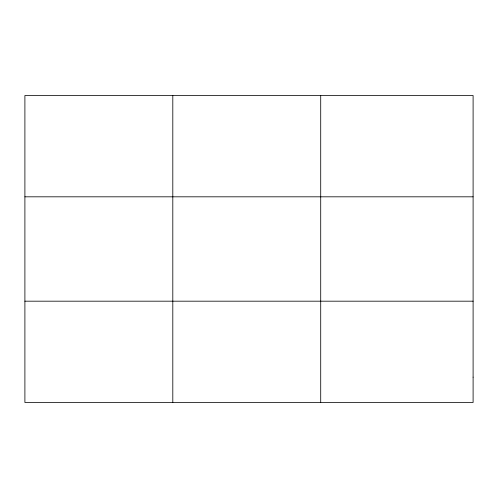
<?xml version="1.0" encoding="UTF-8"?>
<svg xmlns="http://www.w3.org/2000/svg" width="498" height="498" viewBox="0 0 498 498"><rect width="100%" height="100%" fill="white"/><g stroke="black" fill="none" stroke-linecap="round" stroke-linejoin="round"><path stroke-width="0.75" d="M172.806 402.477L172.806 95.523M320.712 402.477L320.712 95.523M24.9 196.816L473.1 196.816M24.9 301.184L473.1 301.184M473.1 377.154L473.1 402.477L24.9 402.477L24.9 95.523L473.1 95.523L473.1 377.154"/></g></svg>
